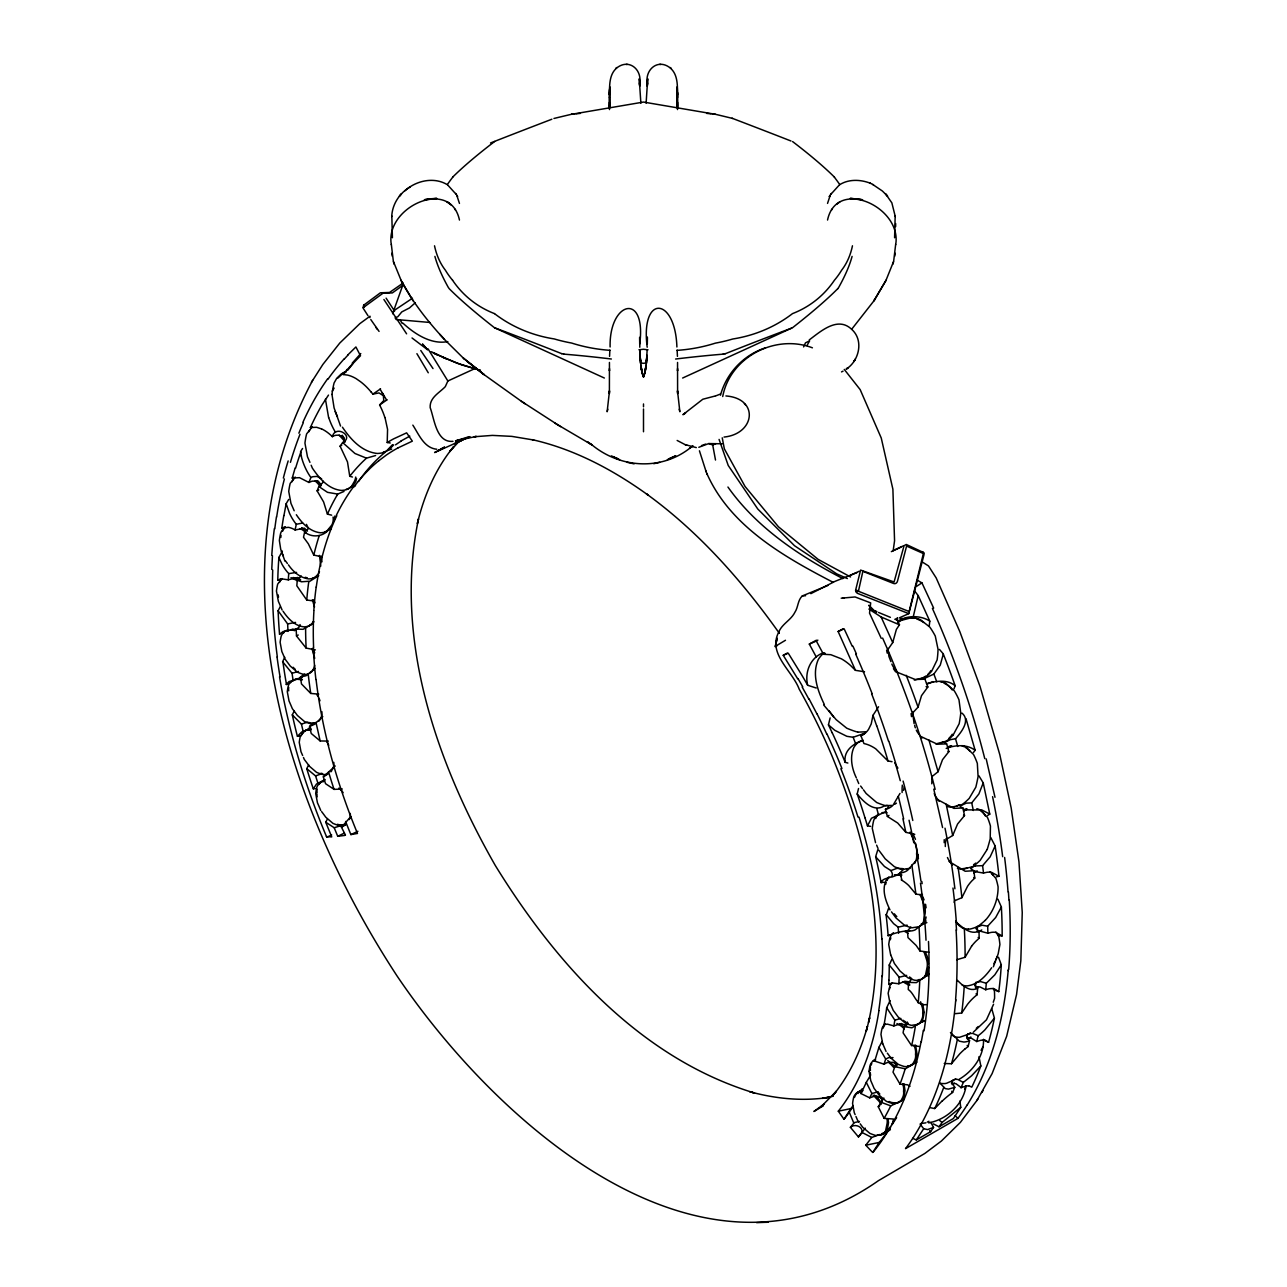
<?xml version="1.0" encoding="UTF-8"?>
<svg xmlns="http://www.w3.org/2000/svg" width="1287" height="1287" viewBox="0 0 1287 1287"><rect width="100%" height="100%" fill="white"/><g stroke="black" fill="none" stroke-linecap="round" stroke-linejoin="round"><path stroke-width="1.5" d="M609.411 108.365C611.068 95.045 605.083 73.89 619.69 66.007C631.257 59.862 642.293 71.155 639.591 83.719L639.285 78.764L639.542 82.143M609.443 368.388L609.459 370.753L609.443 362.451M677.557 368.388L677.541 370.753L677.557 362.451M677.525 109.572C675.755 96.026 682.239 74.147 667.309 66.007C655.743 59.862 644.707 71.155 647.409 83.719L647.715 78.764L647.458 82.143M609.443 369.836L609.394 393.484L609.491 390.781L607.142 411.743L607.834 409.234M894.594 237.741L895.173 215.991M895.655 244.466L893.645 261.358L885.842 280.695L873.905 300.868L851.914 328.957M895.639 226.625L895.672 223.568M367.985 315.701L362.966 307.899L363.674 305.196L380.405 292.792L389.527 292.455L403.137 283.043M647.2 347.233C640.234 294.144 675.289 296.557 676.898 346.991M910.874 927.058L907.512 930.871L907.978 937.596L916.119 945.414L920.012 951.013L928.908 952.235M281.419 579.134L277.767 580.212L277.96 573.873A533.075 309.202 59.9 0 1 278.893 557.48L282.416 551.093M439.8 334.33L444.675 339.623C428.104 321.895 413.03 302.638 401.48 281.258L393.355 261.358L391.345 244.466M392.406 237.741L391.827 215.991M391.328 244.723C384.7 207.03 450.353 177.156 459.459 220.045M647.104 350.595L646.46 361.583L646.927 355.164L646.669 358.751M855.726 591.763L858.429 591.248L909.153 611.55L923.616 552.557L906.273 544.465L904.069 545.672L894.079 581.981L860.601 570.077L855.582 590.331L857.11 593.194L908.783 613.642L924.034 554.552L923.616 552.557M609.571 356.354L609.861 350.161M271.766 569.465L272.442 555.727M647.361 84.379L647.458 82.352L646.122 103.201M882.142 976.511L882.174 975.594M888.947 980.292L888.754 984.458L892.679 983.011L898.857 983.767L904.906 981.273L909.957 981.884M898.857 983.767L899.179 977.235L889.253 964.993L891.762 959.507M926.27 1004.632C915.684 1006.064 915.33 994.272 908.236 989.494L908.59 982.399L911.872 978.989M647.281 86.342L647.393 84.331M931.981 775.739L931.804 783.815M277.767 580.212L281.065 578.764L288.272 579.826L288.738 573.632L296.589 572.409M847.86 763.046L845.141 762.29C843.435 750.434 853.41 743.773 862.901 740.154M312.387 600.772L306.756 600.032L296.83 585.794L297.265 580.212L301.271 576.013M998.487 957.206L1001.302 964.767A513.529 296.493 60 0 1 998.776 991.617L994.32 988.883A32.239 16.136 -53.4 0 0 991.714 988.577A32.465 16.393 -54.2 0 0 985.713 989.751L986.309 983.268L980.646 981.611L975.852 982.464L974.645 985.07L977.67 988.271L977.074 994.771A32.465 16.313 -54.5 0 0 970.543 1000.771A32.239 15.814 -54.2 0 0 967.518 1004.327L961.711 1013.014L954.713 1013.722M646.508 360.666L646.734 357.963M929.262 625.611L929.793 621.187L918.21 595.608L914.494 590.813M955.807 1000.884L955.903 999.613M1008.204 970.623L1008.316 969.352M858.461 1136.936L861.968 1132.447C863.094 1126.254 854.471 1123.503 850.385 1127.315L858.461 1136.936L865.314 1128.168M952.09 1080.871L951.897 1082.85L954.793 1087.338L952.605 1092.454A32.336 9.636 -43.3 0 0 942.036 1101.222M610.102 346.991C609.041 301.094 646.637 291.731 639.719 344.015L639.671 337.323L639.8 347.233M975.852 982.464L975.401 987.129L980.131 986.984L985.713 989.783M903.458 869.385L899.967 872.811L901.785 879.584M897.731 617.969L896.814 620.237L897.184 617.969A2.252 1.818 76.1 0 1 894.964 619.24M646.026 365.814L646.685 359.298L646.187 364.044M827.541 220.045C836.63 177.107 902.235 207.078 895.672 244.723M827.541 203.41L830.356 194.868L839.301 184.99M390.234 442.985L387.21 442.519L387.564 429.375L385.006 417.535M878.571 706.756L872.988 715.331L871.235 723.905L868.58 729.311A45.045 27.22 61.9 0 1 863.85 734.217A45.335 27.413 61.5 0 1 860.971 735.826L863.947 743.564L865.878 744.031A37.05 21.863 57.3 0 1 875.723 748.809L887.933 760.955L892.02 761.695M645.977 365.91L643.983 376.11L644.851 372.796M887.966 649.452L892.728 642.583L896.379 629.423L899.452 624.79L897.876 621.894C905.308 615.009 921.251 615.122 929.793 621.187M946.09 838.625L945.72 841.344A24.276 22.941 -13 0 0 945.318 846.524M959.249 1079.246C973.181 1071.009 984.185 1055.887 983.509 1039.301M318.742 575.675L308.735 581.965A404.247 233.414 60 0 0 306.756 600.032M893.194 550.546L894.562 540.749L892.888 489.205L881.257 438.047L860.166 389.607L844.256 369.401M645.704 367.937L645.221 371.026L645.945 366.312L645.591 368.677M894.738 256.21L895.189 253.217M276.641 516.972L277.815 509.7A615.685 356.772 59.8 0 1 284.395 478.957M903.554 790.411L904.166 786.679M391.731 216.506C392.262 204.134 399.597 192.97 410.247 186.888M881.82 1102.106L881.852 1099.355L880.195 1097.055L882.319 1099.452M900.82 1018.419L894.851 1020.189L893.854 1025.916L887.451 1024.146L884.121 1024.468A413.03 238.465 60 0 0 886.679 1007.737L890.073 1000.626M907.415 1022.151L906.547 1024.79L904.166 1026.672L903.088 1032.834L911.453 1045.446L919.224 1046.46M283.928 515.637L286.148 503.748L288.706 499.42M939.446 649.404L943.339 653.925L940.266 665.089L933.879 674.05L922.715 679.263L924.951 679.198L927.847 686.985L921.524 695.64L918.081 707.126L912.966 712.612M698.809 447.297L708.767 443.565L722.12 443.806M645.093 371.621L645.511 369.401L644.835 372.973M344.112 442.036C345.769 435.505 336.647 433.462 332.384 436.663L330.598 434.99A37.05 20.222 61.1 0 0 321.477 428.828M830.131 717.921L828.442 724.871L832.206 732.818M645.254 370.769L644.626 373.68M858.542 788.497L857.19 794.015L858.075 796.524A422.49 243.903 60 0 1 864.993 817.84M286.148 503.748L289.575 513.449A31.66 18.661 63.7 0 0 296.3 524.324L295.077 529.987L304.424 528.137L307.464 531.129M322.072 556.853L313.771 555.083L308.349 543.822L303.507 537.242L304.633 532.11L308.478 528.571L306.451 524.372M954.23 902.477L954.809 899.838M858.429 591.248L862.869 571.331L893.548 583.461A4.07 3.266 76 0 0 897.473 581.193L906.595 546.09L923.583 553.635M918.21 595.608L913.239 616.827M964.719 1049.227L968.146 1046.508L969.561 1040.636L966.569 1036.759L967.744 1033.879L972.505 1033.332L978.152 1035.665L976.736 1041.553L971.331 1038.191L966.714 1038.11L967.744 1033.879M962.032 713.127C970.784 720.591 961.212 732.351 955.517 738.738L950.353 739.671L944.497 742.535L946.637 743.87L948.889 751.608L942.518 759.684L938.078 771.717L932.785 775.948M971.025 868.403L974.227 865.958L982.592 865.668L990.153 856.836L995.141 845.961L990.668 837.37M966.103 1085.713C963.4 1104.391 946.862 1119.561 928.635 1122.891M722.715 396.541C730.051 357.126 775.337 333.623 812.419 347.812M643.725 376.994L644.24 375.16M882.094 1041.456L878.924 1047.345L874.726 1061.099L884.04 1064.172L887.065 1062.595L892.985 1062.306L895.076 1063.432L896.54 1066.392M321.283 485.617L318.259 481.097L312.178 481.145L308.928 482.464L299.501 477.654L292.229 478.088L295.157 467.921M892.824 264.269L893.532 261.76M803.571 346.927L805.485 342.841L809.62 340.862L806.965 345.56M827.863 585.505L802.316 595.913C797.634 600.241 798.294 607.223 794.851 612.355C790.99 620.141 782.013 623.889 778.764 632.062C767.39 653.683 792.148 670.447 799.179 689.124C811.212 710.488 822.055 732.528 831.643 755.115C866.038 838.69 888.609 932.367 868.5 1022.361L869.69 1017.776L866.28 1030.984L867.486 1026.302C860.424 1051.704 849.082 1076.222 832.062 1096.508L836.341 1091.215L821.251 1106.547L824.179 1103.973L813.915 1111.485L823.471 1105.726M877.814 849.71L875.643 856.756L884.459 866.489L890.91 870.591C896.878 880.533 883.413 875.466 881.112 882.641A420.109 242.551 60 0 0 875.675 856.756M978.908 775.82L983.236 782.882L978.892 793.95L971.733 802.879L966.344 803.136L960.472 805.759L960.182 806.692L962.917 807.963L964.51 815.588L957.56 824.05L952.702 835.504L946.942 838.979M884.04 1064.172L885.697 1059.072L888.673 1057.624L893.033 1057.624M910.022 1086.292L907.528 1084.796L900.063 1084.185L893.001 1072.135L894.771 1066.666L897.152 1064.719M993.371 966.794L998.165 953.876L999.919 944.513A24.759 3.652 89.2 0 0 998.696 936.566L995.945 932.029M870.623 826.351L867.47 825.916L871.476 818.226L885.874 811.582M993.258 1002.267L994.594 998.358A24.34 2.075 -85.9 0 0 994.417 991.151L993.21 988.303M953.957 688.947L955.147 685.73A587.178 338.931 60 0 0 943.274 653.925M720.479 395.222C726.447 373.085 743.693 354.858 765.524 347.828M402.686 285.457L392.615 313.706L394.112 310.521L412.5 298.214M315.283 788.593L313.352 788.834L316.505 784.024L324.549 779.858M308.928 482.464L310.875 477.574L312.693 476.721L317.036 476.415L321.637 478.812M331.644 515.17L327.413 514.124L323.6 501.914L317.117 490.862L318.838 486.534L322.667 482.786L322.683 480.662M890.797 934.7L888.127 935.681A404.52 233.542 60 0 0 886.132 915.33L888.497 908.509M955.903 900.224L961.888 897.682L967.551 886.293A32.448 20.978 -67.4 0 1 971.717 881.048L974.774 878.104L973.841 870.72L970.961 868.838L971.508 867.551M953.072 1079.713L951.495 1083.397L955.968 1083.686L961.132 1087.531L963.319 1082.415L971.588 1075.771L980.839 1065.942L978.973 1056.691M993.596 1004.214L986.453 1019.819L973.374 1032.142M350.884 816.553L341.457 827.219L345.463 835.07M883.896 1098.052L878.249 1106.723L884.153 1118.387L893.564 1119.03L892.148 1124.613L894.642 1120.623A492.664 284.524 60.1 0 0 896.605 1117.663M327.413 514.124L329.842 508.848A422.956 244.176 60 0 1 336.84 495.608M292.165 481.692L292.262 481.467A23.327 12.452 8.5 0 1 293.935 478.507M887.113 880.501L887.21 880.292A21.702 11.583 8.6 0 1 888.77 877.541M319.466 571.637L318.758 573.182A22.603 12.355 11.8 0 1 314.527 577.638M314.8 668.178L314.72 668.355A18.098 5.727 -75.5 0 1 313.787 669.787M320.334 719.063L320.913 717.76A18.919 13.884 8.4 0 0 321.847 711.614M332.271 769.787L332.866 768.484A18.919 13.884 8.5 0 0 333.783 762.354M875.691 818.58L875.787 818.355A23.343 12.452 8.5 0 1 877.461 815.395M914.655 863.48L915.411 861.807A24.308 17.841 8.8 0 0 916.601 853.924A24.356 21.38 12.6 0 0 915.411 844.352L910.118 832.078M921.862 924.951A21.702 6.918 -75.8 0 0 925.192 920.704L925.289 920.495M871.782 1063.593L871.701 1063.77A18.098 13.256 4.1 0 0 870.945 1065.379M1001.383 906.981L995.671 917.518L987.692 926.19L987.885 933.22L991.103 932.415A32.448 18.999 -60.2 0 1 995.623 932.367L1002.171 935.874A538.98 311.181 60 0 0 1001.736 914.333L1001.383 906.981L997.875 899.179M284.749 657.271L282.609 661.695L292.052 673.262L293.13 680.678L289.125 681.531L286.164 684.443L288.208 684.105M294.305 710.842L292.294 714.88A493.227 285.875 60 0 0 297.377 736.277L301.061 735.874M308.687 764.928L306.74 768.661A479.842 277.493 60 0 0 313.304 788.834M877.718 1091.939L871.894 1093.548L869.69 1097.843L860.794 1093.467A425.402 245.592 60 0 0 866.312 1082.335L870.639 1075.112M956.756 959.716L965.105 957.271L971.572 946.251M857.882 1093.564L862.338 1088.689M312.596 670.704L313.738 668.339A18.919 13.884 8.5 0 0 314.671 665.347M392.535 444.642L386.036 451.496A34.781 11.969 18.3 0 1 377.252 453.474C361.824 451.834 350.659 439.398 342.439 427.204M981.064 1050.337L982.882 1046.91M279.794 634.185L279.536 634.234A492.696 285.392 60 0 1 278.121 610.746L280.132 606.901M326.464 836.647L331.74 836.92L325.724 822.216L327.381 819.192M312.644 380.373C210.376 571.01 286.197 806.434 396.895 975.723C494.16 1120.044 698.632 1306.659 878.442 1180.662L924.806 1153.474L941.424 1141.006L960.392 1122.377L976.913 1100.482L992.116 1073.599L1006.675 1036.244L1016.569 994.481L1020.832 960.778L1022.248 912.547L1018.966 861.856L1011.18 807.946L999.838 754.825L980.083 686.582L959.877 631.756L936.18 577.927L928.458 565.894L922.554 562.162M297.49 736.293L301.608 732.062L310.859 728.249M1001.302 964.767L994.803 974.854L986.309 983.268M915.491 861.293L907.625 870.269A31.676 19.611 61.1 0 1 899.967 872.827M336.824 495.575L337.693 494.079L344.015 491.441M874.774 299.501L873.905 300.868L886.083 280.164M987.258 849.372L980.099 860.456A24.34 4.424 -46.6 0 1 972.956 866.537L962.998 869.304A24.34 12.146 -24.7 0 1 957.367 868.194M328.491 395.093L321.718 405.389A568.79 329.134 60.1 0 0 310.376 427.525L316.634 427.3L321.477 428.893M311.438 382.319L322.876 364.43L339.768 343.066L359.829 323.648L369.98 316.232L369.868 317.68M335.215 765.99L323.343 776.833L325.547 783.686L334.089 789.381L342.342 789.028M976.913 1100.482L978.088 1098.583M981.836 1092.534L983.011 1090.652M920.076 1124.05L923.696 1128.731L916.296 1139.944L912.708 1138.319M959.877 1101.061L960.762 1107.335L953.361 1118.548L939.06 1126.801L933.3 1123.873M967.116 1105.002L966.65 1105.758A500.176 288.787 60 0 1 957.93 1118.387L905.517 1148.648A500.176 288.755 60 0 0 914.237 1136.019L914.703 1135.263A514.414 296.959 60 0 0 955.662 1000.787M302.542 448.487L300.563 451.576L301.399 456.467M878.941 1010.681A411.309 237.516 60 0 1 838.304 1111.196L843.999 1119.272L850.9 1108.59A416.328 240.363 60 0 0 853.088 1105.758M879.632 1134.523L871.782 1137.467L865.749 1145.221L872.699 1152.476L879.455 1142.116A473.938 273.664 60.1 0 0 888.85 1129.6L890.62 1126.962L884.925 1132.303L881.45 1133.799M843.982 1119.272A422.586 243.999 60 0 0 849.259 1112.209L853.04 1106.466M831.048 193.806L831.289 193.452M332.384 436.663C335.263 424.292 354.906 436.229 342.648 442.535L340.09 446.187L347.49 461.92L349.758 476.287L352.445 477.027M916.296 1139.944L930.598 1131.691L933.542 1127.412L930.855 1122.377M860.794 1093.467L862.387 1091.183M939.06 1126.801L942.02 1122.521L960.762 1107.335M991.746 1008.67L994.417 1018.097L984.957 1029.809A31.548 13.884 -50 0 1 978.152 1035.778M337.95 378.024L343.854 372.458A33.301 10.618 15.7 0 1 345.688 371.621M837.74 288.738L838.706 287.387A156.419 49.887 -44.3 0 0 852.091 256.403M327.815 379.392L330.936 375.08A581.032 336.277 59.8 0 1 344.224 358.8M953.104 735.102L959.153 723.761A24.34 4.617 -82.8 0 0 960.762 713.111L958.976 699.79A24.34 6.467 68.6 0 0 954.294 690.829L945.8 683.317A24.34 13.015 43.7 0 0 941.489 681.82M944.24 1063.48L951.495 1063.754L959.668 1053.94A32.465 13.127 -48.6 0 1 964.703 1049.162M346.219 370.64L347.281 369.272M831.499 210.022L832.367 208.912M850.385 1127.315L854.311 1122.586L859.491 1121.444M371.155 392.068A46.332 25.531 61.2 0 0 360.473 381.676L356.113 378.635A44.192 24.196 60.9 0 0 347.683 375.112L343.082 374.517L343.597 373.873M393.677 444.932L388.626 450A33.301 17.777 -68.5 0 1 383.349 452.091M973.455 752.461L975.144 750.321L965.99 718.613M991.666 967.744C985.762 976.157 977.863 984.635 967.148 985.906A24.775 7.963 -17.7 0 1 962.209 985.134M318.983 721.106L319.771 720.125M330.936 771.83L331.708 770.849M899.983 793.419L893.098 805.115A36.149 22.152 61.3 0 1 885.424 809.282L887.37 816.425L897.682 823.004L905.839 832.351L914.767 834.298M343.082 374.517L344.321 373.037M322.796 716.618L314.189 724.468L309.572 726.447L311.229 733.477L320.157 740.942L328.314 741.103M874.726 1061.099L875.546 1060.102M352.204 363.175L360.778 353.539M985.343 920.285C993.644 911.228 998.245 899.13 998.085 886.823A24.34 4.633 83.7 0 0 995.897 878.426L990.089 871.701M401.174 194.192L399.404 196.155L401.48 193.854M349.372 367.229L360.505 355.743L355.904 346.959L347.763 355.003M929.906 1107.624L934.7 1108.557L941.955 1101.125M459.379 441.039L449.662 451.64L453.893 446.348C435.569 468.581 424.034 495.688 417.358 523.536L418.5 518.918C393.5 638.754 436.213 762.129 495.286 865.475C555.92 963.915 640.524 1058.557 754.504 1093.017L749.871 1091.746C775.594 1098.728 802.75 1101.559 829.182 1097.296L822.473 1098.374L833.139 1096.154M926.125 921.042L915.186 929.857A29.649 18.533 60.6 0 1 907.496 930.855M304.456 674.115L300.466 677.026L301.464 683.912L310.762 693.436L318.758 694.16M375.627 455.534L366.457 458.156L362.677 461.743A404.906 233.767 60 0 0 349.758 476.303M976.302 1028.329L978.249 1026.495M314.848 668.532L306.065 675.739L300.466 677.026M987.692 926.19L982.061 925.208L976.206 927.364L976.013 928.699L978.989 931.225L979.182 938.239L976.013 941.135A32.448 18.806 -60.7 0 0 971.556 946.235M279.536 634.234L283.06 631.579L297.217 628.764M946.202 748.423C954.874 744.964 967.148 744.047 975.144 750.321M884.121 1024.468L885.006 1023.664M415.267 302.783L409.491 307.931L401.769 311.921L397.844 316.699L395.141 317.889L396.171 319.514L429.826 322.458M312.371 426.673L306.628 433.896A27.912 4.408 -87.7 0 0 304.939 443.098L307.48 456.805A27.912 1.77 67.1 0 1 309.942 462.355M295.238 477.075L290.202 483.381A24.356 3.813 -87.6 0 0 288.738 491.441L290.959 503.394A24.356 1.56 67.1 0 1 294.176 510.762M282.078 578.571L277.719 584.041A21.219 3.411 -87.8 0 0 276.448 591.023L278.378 601.399A21.219 1.223 67.1 0 1 282.078 609.958M616.827 67.519L615.669 68.452M929.214 973.986L916.312 982.641L908.59 982.399M879.825 1105.581L878.249 1106.723M846.396 368.983L848.101 367.632L846.267 369.079C859.121 360.907 863.979 340.395 851.833 329.488C837.901 315.846 820.816 331.29 809.233 339.913M378.7 460.794L386.422 455.003A382.352 220.785 60 0 1 393.13 450.675A365.556 211.084 59.8 0 1 397.908 447.94M888.127 935.681C894.738 933.107 902.364 930.871 909.619 930.742M836.807 204.199L839.977 201.737M309.604 673.391L311.808 671.685M823.278 652.782C810.343 657.544 804.455 672.184 807.673 685.263L816.231 688.014M363.384 307.513L382.931 293.275L392.374 292.905L403.442 284.91M924.179 1020.543L911.952 1027.798L904.166 1026.672M405.019 190.749C415.958 180.663 433.671 176.657 446.927 184.459M371.187 392.004L372.876 394.128L380.55 388.867M692.535 445.994C663.368 471.058 621.058 468.822 591.988 444.916L554.665 422.989M327.493 774.275L323.343 776.833M869.69 1097.843L875.739 1095.784L880.598 1097.586M310.344 427.493L311.599 426.592M874.034 610.987L876.463 611.615L874.034 610.987L868.773 605.292L874.356 610.746M893.854 1025.916L901.431 1023.535L906.289 1025.964M899.179 977.235L906.692 975.369M888.963 815.395L887.37 816.425M473.696 369.144L447.86 381L445.318 386.631C439.446 392.857 429.472 397.522 430.18 407.641C434.379 418.902 436.341 443.034 452.976 441.328M887.531 1131.611L890.411 1129.632M952.139 1084.571L954.391 1083.043M691.199 447.056L689.575 448.149L693.098 446.026M898.599 933.22L898.181 927.155L907.126 925.112M916.907 1062.129L905.292 1068.805L894.771 1066.666M890.91 870.591L896.959 868.339L902.686 868.612M967.438 1039.188L970.848 1036.984M387.081 399.807L379.697 404.874L383.783 400.53L383.333 395.688L379.005 392.921L372.876 394.128M892.02 877.01L900.803 873.68M987.612 815.491L989.767 814.108L983.236 782.882M916.457 586.405L921.942 582.882L933.654 608.107M341.763 445.222L340.09 446.187M857.19 794.015C863.738 801.865 873.809 812.612 884.33 805.903C889.703 803.989 889.928 807.753 885.44 809.298M318.806 489.897L317.117 490.862M298.23 635.006L296.493 635.987L306.129 648.085L315.379 649.903M976.222 988.126L978.506 986.711M311.454 624.468L303.089 629.311L296.187 629.102L296.493 635.987M973.535 866.392L975.176 866.006M825.128 653.313L823.503 654.295L816.328 641.039L809.314 644.079L816.215 656.901M828.442 724.871L834.877 730.356L846.862 736.309L853.152 737.274L864.864 733.188L860.971 735.826M387.21 442.519L387.725 442.213A397.86 229.713 60 0 1 393.613 438.867L406.628 432.85L412.339 441.151L397.908 447.94M400.997 440.991L409.797 436.132M817.872 640.138L816.328 641.039M978.249 932.013L981.772 929.938M345.704 824.822L341.457 827.219M809.314 644.079L816.376 640.218M325.724 822.216L334.202 827.734L345.157 824.356M442.825 448.085L434.62 452.557L470.028 436.599M306.74 768.661L315.572 775.916L321.975 773.632M292.294 714.88L301.431 724.098L307.85 722.055M296.316 524.292L302.574 523.021M292.052 673.262L298.471 671.444M334.202 827.734L337.725 836.293L343.886 833.3M888.754 984.458L890.652 983.461M287.982 631.402L287.644 623.922L295.576 622.393M288.272 579.826L297.587 577.477L300.724 579.97M293.13 680.678L302.188 677.187M785.488 640.266L775.401 646.299L777.187 638.223L775.176 646.621L777.075 645.704M797.667 678.748L783.236 655.292L787.29 653.088M864.526 671.766L855.453 670.334L838.143 631.515L843.033 628.828M840.073 184.459C849.114 178.925 861.003 179.488 870.527 183.333M963.609 811.116L967.181 809.201M903.764 1099.677L890.781 1105.855L880.614 1102.139M309.572 726.447L313.706 722.779M292.229 478.088L293.629 477.364M304.633 532.11C311.213 537.274 320.447 537.162 326.914 531.66M841.521 371.911L843.065 371.139M705.614 444.112L701.528 445.592M810.842 593.661L835.199 581.274L856.933 572.618M296.187 629.102L298.89 627.461L300.096 624.565M956.45 806.161L959.137 804.825M927.364 683.992L933.123 681.643M927.316 1122.071L928.989 1121.267M900.9 547.184L891.344 551.64M326.721 837.258L331.66 834.941M345.608 821.444A421.686 243.436 60 0 0 350.868 834.587L357.899 831.289M903.088 545.961L892.631 550.82M859.169 571.267L850.385 575.273M682.641 378.024L792.535 327.718A156.387 18.774 -34.4 0 0 837.644 288.787M672.651 457.271L674.098 456.612L667.39 459.636M908.783 613.642L899.549 617.76M838.143 631.515L844.143 628.844L852.251 646.283M708.767 443.565L712.708 445.012L715.894 443.629M684.378 413.594L685.553 413.095L682.93 414.704L702.815 399.243L714.719 396.123M974.179 871.589L975.819 871.219M933.542 1127.412L927.557 1129.584L923.696 1128.731M926.543 683.622C935.762 681.177 947.103 678.973 955.147 685.73M283.816 515.556A575.53 332.609 60.1 0 0 281.853 528.04L284.99 526.882M946.251 741.199L935.842 743.918M783.236 655.292L788.255 653.201L801.27 674.227A399.131 230.534 60 0 1 807.19 684.362L807.673 685.263M862.531 740.572L858.751 742.116A27.928 9.62 -78.4 0 0 853.876 747.441C849.597 757.174 851.817 768.532 856.322 777.815M447.812 341.586C431.29 344.884 414.607 333.928 402.928 323.166M468.548 436.856L455.566 440.894L476.319 436.422L474.179 436.76L492.406 435.392L511.776 436.373L533.767 440.025L532.223 439.655C574.372 449.163 613.191 469.9 648.037 495.045L646.428 493.87C698.696 531.676 742.197 581 779.198 633.075M715.411 396.026L720.43 394.031M996.444 876.817L998.953 876.286A611.325 352.944 60 0 0 995.141 845.961M281.966 528.12L288.336 527.332A30.341 16.136 60.5 0 1 295.061 529.938M910.118 868.291L902.139 869.481A24.356 3.829 27.6 0 1 894.433 866.73L885.183 858.815A24.356 1.56 52.9 0 0 878.748 850.176M954.793 1087.338L948.503 1089.108L945.318 1088.625L940.073 1083.252M308.832 581.257L301.48 581.788L297.265 580.212M976.736 1041.553L979.729 1040.556A32.465 13.32 -48.1 0 1 983.702 1040.057L988.561 1042.357A520.591 300.563 60 0 0 994.417 1018.097M925.884 1122.843L920.768 1123.551M724.034 437.065C755.292 433.848 759.362 398.503 725.9 395.946M659.764 462.323L653.764 463.706M977.67 988.271C969.883 992.18 962.933 985.89 957.801 980.694M455.566 440.894L468.838 437.612L466.618 438.127M722.988 354.198L725.321 353.635M967.213 868.017L962.242 868.757M974.935 871.589L983.525 873.053L986.839 872.296A32.448 21.155 -66.9 0 1 991.617 872.393L998.953 876.286M998.374 935.697L1002.171 935.874M978.989 931.225C970.35 934.989 963.126 927.718 956.868 922.859M850.9 1108.59L838.304 1111.196M865.749 1145.221L879.182 1142.454M964.783 809.829L981.901 809.99L989.767 814.108M881.112 882.641L884.056 882.222M973.841 870.72L965.17 871.251L949.018 861.421M357.271 833.477L350.884 834.587M962.917 807.963L953.908 808.365L937.66 799.629M571.605 114.302L643.5 102.059L715.395 114.302M865.443 731.788L857.769 732.142M891.682 805.405L885.536 805.678A27.912 4.392 27.6 0 1 876.704 802.525L866.119 793.468A27.928 1.77 52.9 0 0 863.448 789.816M946.637 743.87L937.306 744.192L921.251 736.679M841.199 598.198L855.083 596.959L870.688 602.895L869.529 613.143L881.241 638.368M924.951 679.198L915.282 679.504L898.776 672.892M882.045 812.612L887.016 812.612M842.663 598.037L844.272 597.812M344.819 835.424L337.725 836.293M626.19 64.463L627.284 64.382M951.624 806.901L954.117 806.692M968.323 929.166L970.221 929.021A24.276 5.679 -30.8 0 0 978.023 926.35M823.503 654.295L830.823 654.697L841.376 658.815A44.192 25.981 57.4 0 1 850.466 665.395L855.453 670.334M802.316 595.913L805.598 595.704M911.695 617.663L901.334 620.382A24.34 19.466 13.4 0 0 897.377 623.069M914.285 680.083L924.903 677.332A24.34 10.441 -60.2 0 0 931.627 671.267L937.113 659.941A24.34 5.936 -87.8 0 0 938.046 649.34L935.279 636.051A24.356 6.741 63 0 0 929.809 627.107L920.446 619.674A24.34 12.307 36.5 0 0 911.711 617.663M756.611 1222.65L768.194 1222.216L765.958 1222.296M337.693 494.079L327.525 492.342L318.838 486.534M894.513 874.726L897.65 874.951A22.651 16.634 -68.9 0 1 901.302 875.771M862.628 1091.038L857.625 1092.229A18.919 6.483 -78.2 0 0 854.295 1095.832L853.715 1097.151A18.871 2.896 -87.4 0 0 852.573 1103.442L854.295 1112.74A18.871 1.287 67.2 0 1 855.131 1114.606M979.31 930.919L987.885 933.22M954.89 1079.246L957.785 1079.455L963.319 1082.415M659.716 64.382L660.826 64.479M292.085 629.166L292.278 629.182A18.098 2.124 25.4 0 1 295.19 630.099M290.186 629.874L291.602 630.019A18.871 13.851 -68.5 0 1 294.675 630.694M310.73 730.163L309.314 730.019A18.919 10.328 -71.6 0 0 304.295 731.209L300.386 736.132A18.919 2.912 -87.5 0 0 299.244 742.39L300.981 751.721A18.919 1.287 67.2 0 1 302.638 755.501M898.213 873.953L898.439 873.97A21.702 2.606 25.6 0 1 901.914 875.063M877.766 1134.812L877.959 1134.828A18.098 9.636 -68.3 0 0 883.477 1133.734A18.115 5.727 -75.5 0 0 887.161 1129.519L887.242 1129.342A18.115 2.107 -85.4 0 0 888.529 1122.521L887.917 1118.709M927.847 686.985L926.093 686.647M901.206 879.89A30.341 17.68 56.1 0 1 908.686 885.44L915.942 894.143L922.473 894.932M968.709 1085.665L971.765 1087.161A510.826 294.932 60 0 0 980.839 1065.942M855.582 590.331L858.139 590.669M696.299 447.603L685.151 444.642L677.155 440.46M634.137 463.867L627.236 462.323M861.1 199.421L850.289 198.375L862.628 199.758M436.808 449.243C424.067 448.021 418.935 434.491 412.837 425.128M561.679 353.635L564.012 354.198M480.453 370.366L457.03 363.191L434.588 353.41L447.313 359.298M480.228 370.302L461.743 364.865L442.583 357.223M871.782 1137.467L861.968 1132.447M366.457 458.156L354.955 453.491L342.648 442.535M947.892 751.351L948.889 751.608M895.398 619.32L898.406 620.479M290.991 577.638L295.688 579.906A21.219 18.597 -73.2 0 1 297.554 580.839M685.151 444.642L686.985 445.302M870.704 609.346L876.817 611.824M995.382 990.25L998.776 991.617M878.554 612.467L890.395 617.342M963.496 815.154L964.51 815.588M868.902 609.057L881.145 617.004L899.452 624.79M833.22 582.367C784.169 556.885 730.131 526.367 706.836 473.455M842.888 578.603C799.452 556.145 756.499 527.525 727.943 487.033M847.361 578.571L836.711 573.857L794.513 545.72L757.802 509.041L728.233 465.476L719.079 439.398M619.61 459.636L612.902 456.612L614.349 457.271M604.359 378.024L494.465 327.718A156.419 18.79 34.4 0 1 449.243 288.722L448.294 287.387A156.403 49.855 44.3 0 1 434.893 256.386M616.65 458.317L618.162 459.009L611.405 455.888M850.562 576.962L818.162 559.395L778.458 526.801L745.06 486.486L724.34 448.825L722.232 437.821M431.097 351.657L437.677 354.922L432.818 352.509M872.715 184.459L882.351 190.991L887.596 196.155L885.52 193.854M869.835 182.979L873.439 184.813M973.728 877.525L974.774 878.104M921.942 582.882L916.923 580.003M427.445 349.662L422.619 344.192L427.445 349.662L412.033 337.982M560.585 426.624L521.364 401.271L483.011 373.873L463.24 358.011L445.238 340.218M984.909 1039.993L988.561 1042.357M521.364 401.271L525.305 403.925M978.136 937.483L979.182 938.239M898.181 927.155L893.645 923.68L886.051 914.51M939.639 1120.446L942.02 1122.521M671.331 68.452L670.173 67.519M316.602 480.743L321.316 484.572M904.375 1027.46L899.677 1023.632M874.275 1095.092L877.959 1098.068A18.115 2.14 52.3 0 0 880.598 1101.752M305.244 530.566L301.641 527.638M909.861 984.973L906.852 982.512A18.115 2.124 25.4 0 0 904.954 981.772M887.724 1060.568L894.417 1066.006M447.699 184.99L456.644 194.868L459.459 203.41M298.841 580.324L297.233 579.021A20.335 2.526 25.8 0 0 293.211 577.493M906.772 1026.093L904.938 1024.629M467.084 361.39L484.234 374.678L463.24 358.011L464.414 359.041M950.466 1032.496L959.314 1041.167L963.786 1042.036A31.548 13.755 -50.3 0 0 969.529 1040.733M976.045 993.854L977.074 994.771M929.52 1130.694L930.598 1131.691M896.862 1065.105L895.076 1063.432M287.644 623.922L278.056 610.698M955.147 1115.636L957.93 1118.387M745.479 404.858L744.369 403.7M952.493 865.089L948.905 860.263A24.34 20.319 -11.5 0 1 947.457 857.528M823.664 704.986L836.164 719.658L846.766 728.217A34.781 5.454 27.6 0 0 857.769 732.142M339.141 435.103L345.302 441.94M893.725 1067.422L892.309 1065.926A18.871 16.57 -72.1 0 0 889.558 1063.255M320.447 486.373L318.613 484.443A24.356 21.38 -72.6 0 0 315.09 481.032M338.98 788.03L340.395 789.526A18.871 18.034 85.1 0 1 343.162 792.679M967.164 1045.446L968.146 1046.508M897.908 672.522L896.17 670.607A24.34 23.166 -12.6 0 1 891.843 664.092M895.736 671.927L895.511 671.669A23.311 5.341 62.1 0 1 893.451 668.661M885.826 194.192L891.859 202.863L895.269 216.506M894.851 1020.189L886.695 1007.753M922.055 737.982L919.063 734.378A24.34 22.362 -12.9 0 1 916.296 730.131M379.07 331.402L370.785 319.562M952.155 689.896L951.946 689.639A23.311 18.356 -17.8 0 0 944.159 683.268M885.697 1059.072L878.924 1047.345M991.714 873.439L992.904 874.983M454.633 208.912L455.501 210.022M375.804 327.348L377.445 329.44M939.204 801.367L936.598 797.827A24.34 21.396 -12.6 0 1 934.233 793.612M951.672 1091.247L952.605 1092.454M296.332 514.736C301.995 523.165 309.813 531.644 320.447 532.77A24.356 8.382 18.4 0 0 326.592 531.386L331.901 524.919A24.356 17.889 8.8 0 0 333.092 517.036M285.392 560.81L287.419 563.513M283.043 611.228C287.95 618.532 294.723 625.884 303.941 626.866A21.219 7.368 18.7 0 0 309.282 625.675A20.335 10.891 -68.9 0 0 310.843 624.774A20.335 6.532 -76 0 0 313.899 621.685M288.449 564.864C293.146 571.814 300.241 577.96 308.816 578.925A22.651 7.802 18.4 0 0 314.527 577.638M871.894 1093.548L866.312 1082.351M433.011 368.581L420.769 350.482M455.711 193.452L455.952 193.806M394.594 311.116L386.1 298.15M383.912 299.517L406.595 333.832M428.072 348.89L447.86 381M985.295 815.942L985.15 815.701A23.311 15.492 -13.1 0 0 980.276 810.392M894.658 762.853L897.892 768.146M919.996 894.481L924.05 904.455A22.651 19.868 12.6 0 1 925.16 913.352L923.342 922.232A22.651 12.387 11.9 0 1 919.111 926.704L911.711 927.814A22.651 3.555 27.6 0 1 904.536 925.256L895.945 917.904A22.651 1.432 52.9 0 0 891.505 911.888M400.337 320.334L402.236 323.455M386.615 400.032L380.051 389.157M416.908 353.668L428.265 372.78M413.095 300.868L400.917 280.164M853.764 1122.988L849.259 1112.209M457.094 195.592L457.641 196.557M922.554 551.656L923.326 553.04M382.319 393.002L384.169 396.396M809.137 699.05L816.875 713.77M955.678 920.688L958.654 925.256L961.759 927.541A24.34 10.103 -21.1 0 0 968.339 929.15M956.691 979.89L957.367 981.225M363.674 305.196L364.446 306.773M826.833 734.201L825.836 732.062A393.677 227.976 60 0 0 816.972 713.722M881.145 617.004L892.728 642.583M875.546 842.679L872.264 828.329A24.308 3.797 -87.6 0 1 873.728 820.334L874.484 818.612A24.356 8.382 -78.4 0 1 878.748 813.979M856.933 779.262L858.751 783.574M889.977 909.877C885.649 900.916 881.692 890.202 886.003 880.517A22.651 7.802 -78.4 0 1 888.995 876.914M824.372 704.584C817.744 690.813 811.663 674.356 818.291 659.491A34.781 11.969 -78.3 0 1 824.372 652.879M876.624 845.141L878.04 848.503M699.436 450.804L706.161 471.798M705.662 470.592L707.287 474.549M924.018 951.785L926.173 958.413A21.219 18.597 13.2 0 1 927.203 966.73L925.514 975.015A21.235 11.631 12.2 0 1 921.572 979.166A21.171 7.336 18.6 0 1 916.231 980.372L914.655 980.211A21.219 3.411 27.8 0 1 907.978 977.83L899.951 970.961A21.219 1.223 52.9 0 0 894.385 963.48A21.171 1.239 67.1 0 0 890.668 954.874M890.942 661.647L888.947 656.579L887.917 648.407M872.136 693.661L869.015 685.73A581.097 334.105 60.1 0 0 855.726 654.15M278.861 557.448L282.014 564.285A29.649 17.294 64.2 0 0 288.755 573.6M853.152 737.274L855.694 743.87M679.166 409.234L679.858 411.743L677.509 390.781L677.605 393.484L677.557 369.836M933.879 674.05L936.759 681.837M285.392 527.171A22.603 7.77 -78.4 0 0 281.419 531.483L280.711 533.027A22.651 3.555 -87.6 0 0 279.359 540.524L280.711 549.259L284.926 561.084M340.556 426.061L334.089 407.899L331.982 394.449M872.988 715.331L876.656 725.788M317.937 783.236L315.572 775.916M319.466 555.389L320.56 564.301A22.651 16.618 8.9 0 1 320.72 566.183M314.527 606.965L313.224 602.702A21.219 20.238 35.9 0 0 312.339 599.726M914.108 723.664L912.612 712.065M928.941 740.009L938.078 771.717M865.041 817.84L867.47 825.916M922.747 1003.908L924.13 1012.419M890.668 954.906L888.738 944.513A21.171 3.411 -87.8 0 1 890.025 937.547L890.668 936.083A21.219 7.368 -78.7 0 1 893.451 932.721M915.572 1045.044L916.939 1053.554A18.098 2.124 -85.5 0 1 915.652 1060.391L915.572 1060.52A18.115 5.743 -75.5 0 1 911.888 1064.735A18.098 9.636 -68.3 0 1 907.641 1066.006M914.011 1044.931L914.59 1046.91A18.919 16.602 12.1 0 1 915.524 1054.375A18.871 13.851 8.5 0 1 914.59 1060.52L914.011 1061.823A18.919 10.328 11.5 0 1 910.456 1065.556A18.871 6.451 18.1 0 1 905.662 1066.633L904.246 1066.489A18.919 2.912 27.5 0 1 898.246 1064.349L891.038 1058.187A18.919 1.287 52.8 0 0 887.322 1053.152M882.705 1043.757L880.968 1034.426A18.871 2.896 -87.4 0 1 882.126 1028.168L882.705 1026.865A18.919 6.467 -78.1 0 1 885.215 1023.841M955.517 738.738L957.737 746.492M394.176 264.269L393.468 261.76M642.76 375.16L643.275 376.994M642.165 372.973L641.489 369.401L643.017 376.11L642.149 372.796M715.508 460.038L712.708 445.012M876.833 808.686L878.538 815.009M328.603 417.551L325.434 399.195M986.196 758.88L994.996 797.297M933.783 789.14L942.583 827.557M320.157 740.942L315.959 722.329M301.431 724.098L303.201 731.611M642.374 373.68L641.746 370.769M946.17 804.278L952.702 835.504M902.959 818.822L905.839 832.351M971.733 802.879L973.326 810.504M641.907 371.621L641.055 366.312L641.634 370.302L641.296 367.937M322.007 561.808L321.106 556.177M928.426 963.786L927.235 956.354A20.335 2.188 67.6 0 1 925.16 951.736M911.839 864.977L915.942 894.143M869.031 1071.363L870.768 1080.678A18.871 1.303 67.2 0 1 874.098 1088.4A18.919 1.287 52.8 0 1 879.085 1095.124L886.293 1101.286A18.919 2.912 27.5 0 0 892.309 1103.426L893.725 1103.57A18.871 6.451 18.1 0 0 898.503 1102.492A18.919 10.328 11.5 0 0 902.058 1098.76L902.654 1097.457A18.871 13.851 8.5 0 0 903.571 1091.312A18.919 16.602 12.2 0 0 902.654 1083.847M925.562 904.294L926.093 907.802M778.764 632.062L778.925 633.188M903.924 1083.702L905.002 1090.491A18.098 2.124 -85.5 0 1 903.699 1097.328A18.115 5.727 -75.5 0 1 899.951 1101.656A18.098 9.636 -68.3 0 1 894.417 1102.782L894.224 1102.766A18.115 13.256 -64.2 0 1 889.156 1101.463M391.811 253.217L392.262 256.21M921.83 881.531L922.135 883.67M641.409 368.677L641.023 365.91M982.592 865.668L983.525 873.053M640.813 364.044L640.315 359.298L640.974 365.814M640.266 357.963L640.54 361.583L640.073 355.164L640.492 360.666M640.878 103.201L639.607 84.331L639.719 86.342M640.331 358.751L639.88 350.177L640.009 353.893M1008.413 892.036L1008.928 899.983M956 922.296L956.514 930.244M881.82 938.786L881.788 938.239A394.61 227.912 60 0 0 879.52 912.306A408.14 235.73 60 0 0 859.024 817.132M677.139 350.161L677.429 356.354M964.317 928.377L964.671 935.729A538.98 311.181 60 0 1 965.105 957.271M306.129 648.085L305.936 643.693A401.19 231.628 60 0 1 305.614 628.04M313.401 647.216L313.433 648.181M677.509 94.788L677.235 86.776L677.541 106.773L677.461 92.423L677.557 97.635M977.267 926.367L977.412 931.45M920.012 951.013L919.835 944.465A534.346 307.738 60.2 0 0 919.031 927.058M609.427 102.284L609.475 109.572M902.107 792.486L902.09 787.869A27.912 24.485 12.7 0 0 902.284 785.118M677.573 102.284L677.589 108.365M643.5 403.941L643.5 406.821M643.5 408.993L643.5 431.756M494.481 313.61A163.272 119.852 -51.2 0 1 452.557 280.228M452.574 280.228A175.756 114.929 -42.4 0 1 445.382 270.19A163.24 89.27 -48.2 0 1 434.523 245.801M494.481 313.61A163.24 143.227 -47.5 0 0 554.23 338.931A175.772 157.802 -28.6 0 0 571.621 343.05A163.288 155.888 -24.6 0 0 610.07 350.321M494.739 327.847A156.403 4.971 22 0 1 561.775 353.684M447.281 184.636A175.74 54.167 -32.5 0 1 452.831 177.075M452.718 177.075A163.24 25.547 -32.4 0 1 494.658 141.49M490.54 142.97A163.272 2.349 -20.7 0 1 551.85 119.224M553.957 118.468A175.724 11.454 -12.2 0 1 571.396 114.302M580.405 113.369A163.224 10.409 -7.1 0 1 576.061 113.819M574.613 113.964A163.224 10.409 -7.1 0 1 571.75 114.253M712.387 113.964A163.288 10.425 7.1 0 0 715.25 114.253A175.756 11.358 12.2 0 1 732.673 118.452M710.939 113.819A163.288 10.425 7.1 0 1 706.595 113.369M732.046 118.227A163.24 2.188 20.7 0 1 791.006 141.007M792.583 141.57A163.272 25.627 32.4 0 1 834.507 177.188M834.298 177.107A175.82 54.215 32.5 0 1 839.848 184.684M852.461 245.785A163.288 89.286 48.2 0 1 841.634 270.19A175.756 114.913 42.4 0 1 834.426 280.228A163.24 119.836 51.2 0 1 792.519 313.61A163.272 143.307 47.6 0 1 732.786 338.996A175.788 157.899 28.8 0 1 715.411 343.13A163.24 155.904 24.7 0 1 676.93 350.37M724.919 353.877A156.419 4.907 -22 0 1 791.602 328.137M648.053 349.807A163.24 155.904 24.7 0 1 643.5 349.26A163.288 155.888 -24.6 0 1 638.947 349.758M646.83 362.837A156.403 17.889 -7.6 0 0 643.452 363.32A156.419 17.889 7.6 0 0 640.17 362.837M675.611 359.025A156.403 17.889 -7.6 0 1 723.117 354.15M563.851 354.134A156.419 17.889 7.6 0 1 611.373 359.009M313.224 621.508A21.171 11.599 12.2 0 1 309.282 625.675M314.945 602.831A20.335 2.204 67.6 0 1 313.545 599.806M279.488 582.384A20.335 10.875 8.9 0 1 280.952 579.81M278.555 597.088A20.335 17.97 7.3 0 1 278.04 594.787M337.419 824.275A18.098 13.256 -64.2 0 0 340.894 824.854L341.087 824.887A18.115 9.652 -68.3 0 0 343.742 824.903M345.189 824.597A18.919 6.467 18.1 0 1 340.395 825.675L338.98 825.53A18.871 2.896 27.5 0 1 332.979 823.39L325.772 817.213A18.871 1.287 52.8 0 0 321.621 811.614M350.241 813.416A18.919 13.884 8.5 0 1 349.324 819.562M323.327 781.225A18.919 10.328 -71.6 0 0 320.753 782.287A18.871 6.451 -78.1 0 0 317.439 785.89L316.843 787.194A18.919 2.912 -87.5 0 0 315.701 793.468L317.439 802.782A18.919 1.287 67.2 0 1 320.753 810.488M324.453 780.678A18.115 5.727 15.5 0 0 322.184 781.45A18.098 9.636 8.2 0 0 318.967 784.491M317.117 792.647A18.115 13.256 4.2 0 1 317.149 789.172M317.149 796.83A18.098 16.007 6.2 0 1 316.988 794.031M322.651 773.648A18.098 13.256 -64.2 0 1 320.946 773.214M327.815 773.954A18.919 6.467 18.1 0 1 323.938 774.597L322.522 774.468A18.871 2.896 27.4 0 1 316.505 772.313L309.314 766.151A18.871 1.287 52.8 0 0 304.295 759.427A18.919 1.287 67.2 0 0 303.475 757.464M326.705 741.618A18.871 18.034 85.1 0 1 328.732 745.318M306.724 729.938A18.115 5.727 15.5 0 0 305.727 730.389A18.098 9.636 8.3 0 0 301.995 734.62M307.995 729.616A18.115 5.727 15.5 0 1 311.213 729.311M309.009 722.49A18.098 13.256 -64.2 0 0 312.484 723.069L312.677 723.085A18.115 9.636 -68.2 0 0 315.331 723.117M315.862 723.23A18.919 6.467 18.1 0 1 312.001 723.873L310.569 723.728A18.871 2.896 27.5 0 1 304.569 721.589L297.361 715.427A18.871 1.287 52.8 0 0 292.358 708.703A18.919 1.287 67.2 0 0 289.028 700.981L287.291 691.666A18.919 2.912 -87.5 0 1 288.433 685.392L289.028 684.105A18.871 6.451 -78.1 0 1 292.358 680.501A18.919 10.328 -71.6 0 1 297.361 679.295L298.777 679.423A18.871 13.851 -68.5 0 1 301.85 680.115M316.779 694.594A18.919 18.082 34.9 0 1 317.986 696.347M318.983 698.197A18.919 18.082 34.9 0 1 319.98 700.82M302.365 679.504A18.098 2.124 25.4 0 0 299.453 678.603L299.26 678.587A18.115 5.727 15.5 0 0 296.042 678.876M290.556 682.705A18.098 9.636 8.2 0 1 291.361 681.595M288.722 690.846A18.115 13.256 4.2 0 1 288.738 687.387M308.687 673.809A18.919 6.467 18.1 0 1 304.826 674.468L303.394 674.324A18.871 2.896 27.5 0 1 297.394 672.184L290.186 666.006A18.871 1.287 52.8 0 0 285.167 659.282A18.919 1.287 67.2 0 0 281.853 651.576L280.116 642.261A18.919 2.912 -87.5 0 1 281.258 635.987L281.853 634.684A18.871 6.451 -78.1 0 1 285.167 631.08A18.919 10.328 -71.6 0 1 287.741 630.019M314.671 658.445A18.871 16.57 12 0 0 313.738 654.745L313.143 652.75A18.919 18.082 34.9 0 0 311.808 648.793M314.72 652.879A18.115 2.14 67.7 0 1 312.838 648.728M283.381 633.284A18.098 9.636 8.2 0 1 284.186 632.174M295.19 669.24A18.115 16.023 -66.1 0 1 293.163 667.261M307.271 577.799A21.686 15.878 -64.6 0 1 305.244 577.284M312.789 578.024A21.702 11.583 -68.6 0 0 316.216 576.673A21.686 6.918 -75.8 0 0 318.388 574.79M299.951 528.603A22.651 19.868 -72.6 0 1 306.113 532.866M282.625 531.241A21.686 11.583 8.6 0 1 284.186 528.49M280.856 537.451A21.702 15.894 4.6 0 1 281.065 535.392M281.419 551.592A22.651 1.448 67.1 0 1 283.413 556.129M324.71 531.804A23.327 12.452 -68.5 0 0 328.41 530.341A23.327 7.432 -75.7 0 0 330.743 528.313M334.893 515.974A23.343 2.799 -85.6 0 1 334.105 520.865M346.123 489.317A26.737 14.27 -68.6 0 0 350.354 487.66A26.721 8.526 -75.8 0 0 355.775 481.467L355.888 481.209A26.737 3.234 -85.6 0 0 356.547 478.442M355.727 477.043A27.912 20.495 8.9 0 1 354.359 481.451L351.512 486.357L348.278 488.851A27.912 9.62 18.4 0 1 341.248 490.427C328.265 489.076 319.273 478.249 312.371 468.13A27.912 1.77 67.1 0 0 311.164 465.234M344.128 437.934A26.721 3.024 52.4 0 1 342.229 435.247M308.977 431.692A26.721 14.27 8.6 0 1 309.717 429.938M345.962 372.007A34.781 19.015 -71.8 0 0 341.264 373.954L336.695 378.346L334.089 382.963A34.781 5.454 -87.6 0 0 331.982 394.433M335.167 411.55A34.781 2.236 67.1 0 1 337.451 416.698M858.912 1122.135A18.919 1.287 52.8 0 0 857.625 1120.446A18.871 1.287 67.2 0 0 855.968 1116.521M860.199 1123.841A18.919 1.287 52.8 0 1 862.628 1127.171L869.835 1133.348A18.919 2.912 27.4 0 0 875.836 1135.488L882.062 1134.555A18.919 10.328 11.6 0 0 885.601 1130.806L887.113 1123.374A18.919 16.602 12.2 0 0 887.129 1119.61M854.471 1097.441A18.115 13.256 4.1 0 1 855.244 1095.816L855.324 1095.639A18.115 9.652 8.3 0 1 859.04 1091.408A18.098 5.727 15.5 0 1 862.821 1090.411M873.101 1095.317A18.871 16.57 -72.1 0 1 875.836 1097.972L877.267 1099.484A18.919 18.082 85.1 0 1 881.145 1104.423M879.841 1094.014A18.115 17.519 -88.7 0 1 877.782 1091.682M869.031 1071.379A18.871 2.896 -87.4 0 1 870.173 1065.105L870.768 1063.786A18.919 6.483 -78.2 0 1 874.082 1060.166M870.446 1070.543A18.098 13.256 4.1 0 1 870.462 1067.068M870.462 1074.742A18.115 16.023 6.2 0 1 870.302 1072.634M873.085 1061.276A18.115 9.652 8.3 0 1 875.514 1059.362M882.689 1043.693A18.871 1.303 67.2 0 1 886.051 1051.463M882.882 1028.442A18.098 13.256 4.3 0 1 883.654 1026.833M883.735 1026.656A18.115 9.652 8.3 0 1 885.038 1024.355M896.942 1023.551A18.919 13.884 -68.5 0 1 898.246 1024.452A18.871 16.57 -72.1 0 1 904.246 1028.989M911.132 978.04A20.335 14.897 -65 0 1 909.523 976.93M890.331 939.751A20.335 14.897 5 0 1 890.845 937.885M904.938 931.659A21.219 15.589 -69.3 0 1 907.978 933.413M905.501 931A20.335 2.526 25.8 0 1 907.432 931.708M928.538 967.309A20.335 2.526 -85.8 0 1 927.316 973.374L927.235 973.583A20.335 6.548 -76 0 1 923.133 978.281M919.932 979.536A20.335 10.875 -68.9 0 1 918.403 979.68M905.581 1021.814A18.098 16.007 -66.1 0 1 903.217 1020.285M908.284 1023.39A18.115 13.256 -64.2 0 1 906.852 1022.393M889.59 989.011A18.115 13.256 4.1 0 1 890.057 987.322M892.39 982.689A18.919 6.483 -78.2 0 0 889.88 985.713L888.143 993.307L889.88 1002.621A18.871 1.287 67.2 0 1 893.21 1010.327A18.903 1.271 52.8 0 1 898.197 1017.052L905.421 1023.229A18.919 2.912 27.4 0 0 911.421 1025.369L917.631 1024.436A18.919 10.328 11.6 0 0 921.186 1020.688L921.765 1019.384A18.871 13.851 8.4 0 0 922.699 1013.255A18.919 16.602 12.2 0 0 921.765 1005.791L921.186 1003.796A18.871 18.034 34.9 0 0 920.623 1001.785M902.702 981.74A18.919 13.884 -68.5 0 1 905.421 983.332A18.871 16.57 -72.1 0 1 908.686 985.198M924.114 1012.402A18.115 2.107 -85.4 0 1 922.827 1019.191L922.747 1019.401A18.115 5.727 -75.5 0 1 919.063 1023.615A18.098 9.636 -68.3 0 1 916.183 1024.742M896.814 916.585A21.686 20.962 -89.3 0 1 894.368 913.802M885.649 884.442A21.686 15.878 4.6 0 1 886.196 882.432M924.082 899.838A21.686 2.477 67.6 0 1 921.492 893.822M926.093 916.987A21.686 2.622 -85.6 0 1 925.289 920.527M915.459 839.349A23.327 2.654 67.6 0 1 913.078 833.847M918.162 854.616A23.327 2.799 -85.6 0 1 917.197 859.845M908.236 868.693A23.327 12.452 -68.5 0 1 906.482 868.87M860.649 786.067A27.928 1.77 52.9 0 1 862.531 788.577M896.412 803.136A27.928 15.267 11.8 0 1 894.658 804.295M829.069 710.794A34.781 2.236 52.9 0 1 833.542 716.907M887.226 653.152A23.311 4.215 77.3 0 1 886.63 650.192M897.956 621.943A23.311 9.106 -58.4 0 1 899.79 620.624A23.311 12.661 -45.4 0 1 903.024 619.16M904.6 618.629A23.311 12.661 -45.4 0 1 906.885 618.098M911.116 617.857A23.311 16.361 -33 0 1 914.494 618.259M916.811 618.934A23.311 16.361 -33 0 1 918.918 619.9A23.311 19.659 -20.3 0 1 923.712 622.522M930.871 670.624A23.311 18.275 9.3 0 1 927.718 674.517M925.675 676.158A23.311 18.275 9.3 0 1 923.358 677.557A23.311 14.736 21.7 0 1 920.704 678.925M911.502 716.618A23.311 3.459 82.2 0 1 911.099 713.593M915.33 727.815A24.34 22.362 -12.9 0 1 914.639 725.385M940.057 681.676A23.311 14.64 -28.9 0 1 942.229 682.335M952.283 734.201A23.311 19.257 18.6 0 1 949.034 738.159M953.104 735.086A24.34 8.462 -55.1 0 1 946.251 741.167M943.355 741.907A23.311 15.717 29.7 0 1 940.524 743.082M948.149 747.844A24.276 17.471 42.1 0 1 951.753 745.993M948.052 746.798A23.311 8.703 -36.4 0 1 951.173 745.656M961.807 745.575A24.34 13.433 51.1 0 1 965.877 747.103L973.471 754.439A24.34 6.049 73.9 0 1 977.332 763.368L978.088 776.544A24.356 3.169 -78.2 0 1 975.819 787.177L969.208 798.39A24.34 6.435 -50.6 0 1 962.193 804.488L952.01 807.222A24.34 13.996 -28.2 0 1 947.859 806.643M962.386 745.881A23.327 12.854 -25.2 0 1 964.156 746.75M965.652 747.554A23.311 16.924 -15.4 0 1 969.899 751.174M944.208 842.712A23.311 1.56 -89.2 0 1 944.224 839.671M963.464 809.829A23.311 6.741 -32.6 0 1 966.569 808.703M976.849 808.67A24.34 13.61 58.1 0 1 980.646 810.183L987.386 817.293A24.34 5.438 78.8 0 1 990.443 826.029L990.202 838.915A24.34 1.609 -74.2 0 1 987.258 849.307M975.739 863.094A23.327 20.415 41.2 0 1 973.583 864.687M973.809 872.924A24.276 17.938 60.8 0 1 977.316 870.945M985.327 920.318A24.34 2.204 -42.5 0 1 978.007 926.367M993.934 963.77A24.759 1.995 -66 0 1 995.06 961.26M995.832 959.635A24.759 1.995 -66 0 1 997.345 956.45M970.334 1032.817A24.34 3.057 -33.6 0 0 968.628 1034.185L959.475 1037.322A24.34 5.196 -13.2 0 1 954.085 1036.485A24.292 10.505 -7.8 0 1 951.769 1034.587M955.71 1078.812A24.34 5.727 -29.2 0 0 954.005 1080.211A24.276 2.22 -17.5 0 0 946.765 1083.204L945.108 1083.574A24.356 2.687 -9.1 0 1 940.266 1083.252M964.735 1089.317A24.34 1.351 -76.6 0 1 965.749 1086.115M882.045 976.463A392.519 226.512 60 0 1 878.748 1010.536M882.013 938.883A388.947 224.726 60 0 1 882.351 975.707M857.979 817.052A411.904 237.387 60 0 0 851.174 796.331A396.782 228.121 60.1 0 0 840.878 768.693M827.042 734.153A393.983 227.316 60 0 1 841.939 768.564M802.187 687.129A383.043 220.93 60 0 1 808.88 699.179M797.972 678.555A365.862 210.489 60 0 1 802.75 686.808M921.106 1041.585A492.792 284.556 60 0 1 873.053 1152.283M923.326 1030.308A510.247 294.015 60.2 0 1 921.299 1041.746M928.49 941.489A508.381 294.144 59.9 0 1 924.05 1030.855M956.096 930.034A532.496 307.432 60 0 1 955.597 999.404M920.478 883.043A565.395 325.289 60.2 0 1 926.013 940.218M917.309 858.349A606.885 349.034 60.2 0 1 920.945 881.193M915.588 843.291A624.066 358.043 60.3 0 1 918.419 858.702M909.056 820.237A639.269 366.007 60.3 0 1 913.77 842.76M903.104 781.096A617.663 358.446 59.9 0 1 912.789 820.479M895.816 764.945A591.344 340.235 60.2 0 1 900.273 780.694M888.85 741.232A585.038 337.435 60.1 0 1 896.17 764.977M871.589 693.709A564.301 326.238 60.1 0 1 888.497 741.215M852.911 646.122A539.124 314.913 60 0 1 856.434 654.005M952.975 888.014A588.32 339.221 60.1 0 1 956.37 922.473M945.012 828.201A625.466 363.079 59.8 0 1 954.906 888.786M882.609 638.062A592.117 343.018 59.9 0 1 935.134 789.381M898.342 796.412A613.658 355.437 60.1 0 1 903.667 818.999M832.239 732.802A404.794 233.735 60 0 1 845.173 762.29M876.753 725.788A568.613 328.812 60.1 0 1 888.03 760.971M926.849 922.618A29.778 18.05 58.2 0 1 921.331 923.728M928.394 975.417A27.735 16.763 57.7 0 1 924.935 976.189M889.237 964.977A401.56 231.837 60 0 1 888.931 980.276M919.738 981.177A492.406 284.009 60.2 0 1 918.21 1002.975M915.266 1026.994A498.085 287.371 60.2 0 1 911.646 1045.623M924.452 1020.848A24.501 14.752 57.3 0 1 920.334 1022.409M914.928 1063.078A24.421 14.607 57 0 1 913.126 1063.48M905.228 1068.741A492.406 284.009 60.2 0 1 900.015 1084.137M890.765 1105.823A480.003 277.172 60.1 0 1 884.137 1118.355M906.209 675.321A587.178 338.98 60 0 1 918.033 707.126M964.236 986.164A513.529 296.493 60 0 1 961.711 1013.014M958.075 867.358A611.325 352.944 60 0 1 961.888 897.682M943.773 1087.338A510.826 294.932 60 0 1 934.7 1108.557M957.351 1039.494A520.591 300.563 60 0 1 951.495 1063.754M357.48 833.445A411.277 237.275 60 0 1 316.071 679.552M379.585 404.938A46.171 26.512 61.6 0 1 384.877 417.535M315.894 679.472A391.216 225.981 60 0 1 313.385 648.149M313.594 647.313A389.141 224.485 60 0 1 313.915 610.939M313.851 610.344A394.787 227.847 60 0 1 316.184 587.081M316.248 587.145A408.092 235.537 60 0 1 336.792 515.749M336.357 515.299A411.888 237.982 59.9 0 1 343.227 502.38A396.283 229.022 59.8 0 1 353.635 486.647M353.893 486.985A394.079 227.59 60 0 1 368.758 469.755L369.739 468.741A393.516 227.107 60.2 0 1 378.716 460.81M326.496 836.647A492.213 284.314 60 0 1 279.536 676.753M280.067 676.93A508.397 293.951 60 0 1 277.043 657.013M277.349 657.126A506.531 291.908 60.1 0 1 272.715 570.061M271.782 555.292A559.33 324.034 59.9 0 1 274.356 528.571M344.466 373.23A550.241 318.227 60.2 0 1 349.501 367.406M274.774 528.877A573.584 331.338 60.1 0 1 276.448 516.827M283.349 478.056A639.269 371.46 59.6 0 1 288.159 460.923M290.428 462.339A617.663 356.177 60.3 0 1 299.984 434.314M298.874 433.188A590.363 341.666 59.9 0 1 303.362 422.586M302.976 422.168A568.999 329.199 59.9 0 1 327.493 379.005M344.369 358.993A539.124 311.052 60.6 0 1 347.876 355.18M310.907 477.541A36.149 21.364 63.1 0 1 304.134 465.057A37.001 21.992 63.1 0 1 301.335 456.451M295.543 468.275A613.481 354.601 60.2 0 1 300.917 451.914M358.51 481.467A399.179 230.47 60 0 1 385.086 452.284M395.527 444.852A387.516 223.439 61.8 0 1 401.077 441.135M391.698 449.147A45.415 26.046 62.2 0 1 387.805 449.887M347.892 370.077A577.766 332.078 61.4 0 1 352.751 363.931M335.457 432.303A45.174 26.834 62.4 0 1 328.716 417.551M355.518 485.601A36.342 20.608 62.4 0 1 351.512 486.84M331.322 528.957A31.789 17.857 62.5 0 1 329.392 529.182M332.239 391.184A567.744 328.394 60.1 0 1 334.121 388.111M313.803 555.099A420.061 242.535 60 0 1 319.273 535.537M318.275 575.45A29.762 16.554 62.5 0 1 316.425 575.45M310.746 693.436A413.545 238.771 60 0 1 308.172 673.745M334.057 789.381A425.064 245.447 60 0 1 328.539 771.878M286.486 684.539A498.117 288.481 60 0 1 282.915 661.824M307.995 729.182A25.45 13.723 61.5 0 1 310.038 727.428M323.359 781.772A25.45 13.658 61.1 0 1 325.048 779.536M1008.171 970.607A514.414 297.04 60 0 1 967.164 1105.05M1009.281 900.16A532.496 307.448 60 0 1 1008.67 969.594M1004.616 857.448A588.32 340.122 59.9 0 1 1008.043 891.859M992.567 796.653A625.466 359.137 60.2 0 1 1002.67 856.675M932.399 608.397A592.117 340.701 60.1 0 1 984.764 758.606M960.939 1087.853A32.336 9.878 -42.4 0 1 968.58 1085.826M900.128 618.999A31.789 25.306 81.7 0 1 902.477 618.42M609.443 97.635L609.459 106.773L609.636 89.43L609.443 97.635M647.329 337.323L647.281 344.015L647.345 337.258M609.571 92.23L609.491 94.788L609.765 86.776L609.571 92.23M647.425 83.51L647.329 85.457L647.425 83.51M829.906 195.592L829.359 196.557L829.906 195.592M855.372 359.153L853.876 361.518L855.372 359.153M444.401 447.184L438.207 450.756L444.401 447.184M460.199 441.055L454.536 443.725L463.014 439.784L460.199 441.055M675.595 455.888L668.838 459.009L675.595 455.888M428.04 198.97L424.372 199.758L436.727 198.375L428.04 198.97M591.988 444.916L587.371 441.811L591.988 444.916M450.804 204.665L447.023 201.737L450.804 204.665M639.639 84.379L639.575 83.51L639.671 85.457L639.542 82.352L639.639 84.379"/></g></svg>
